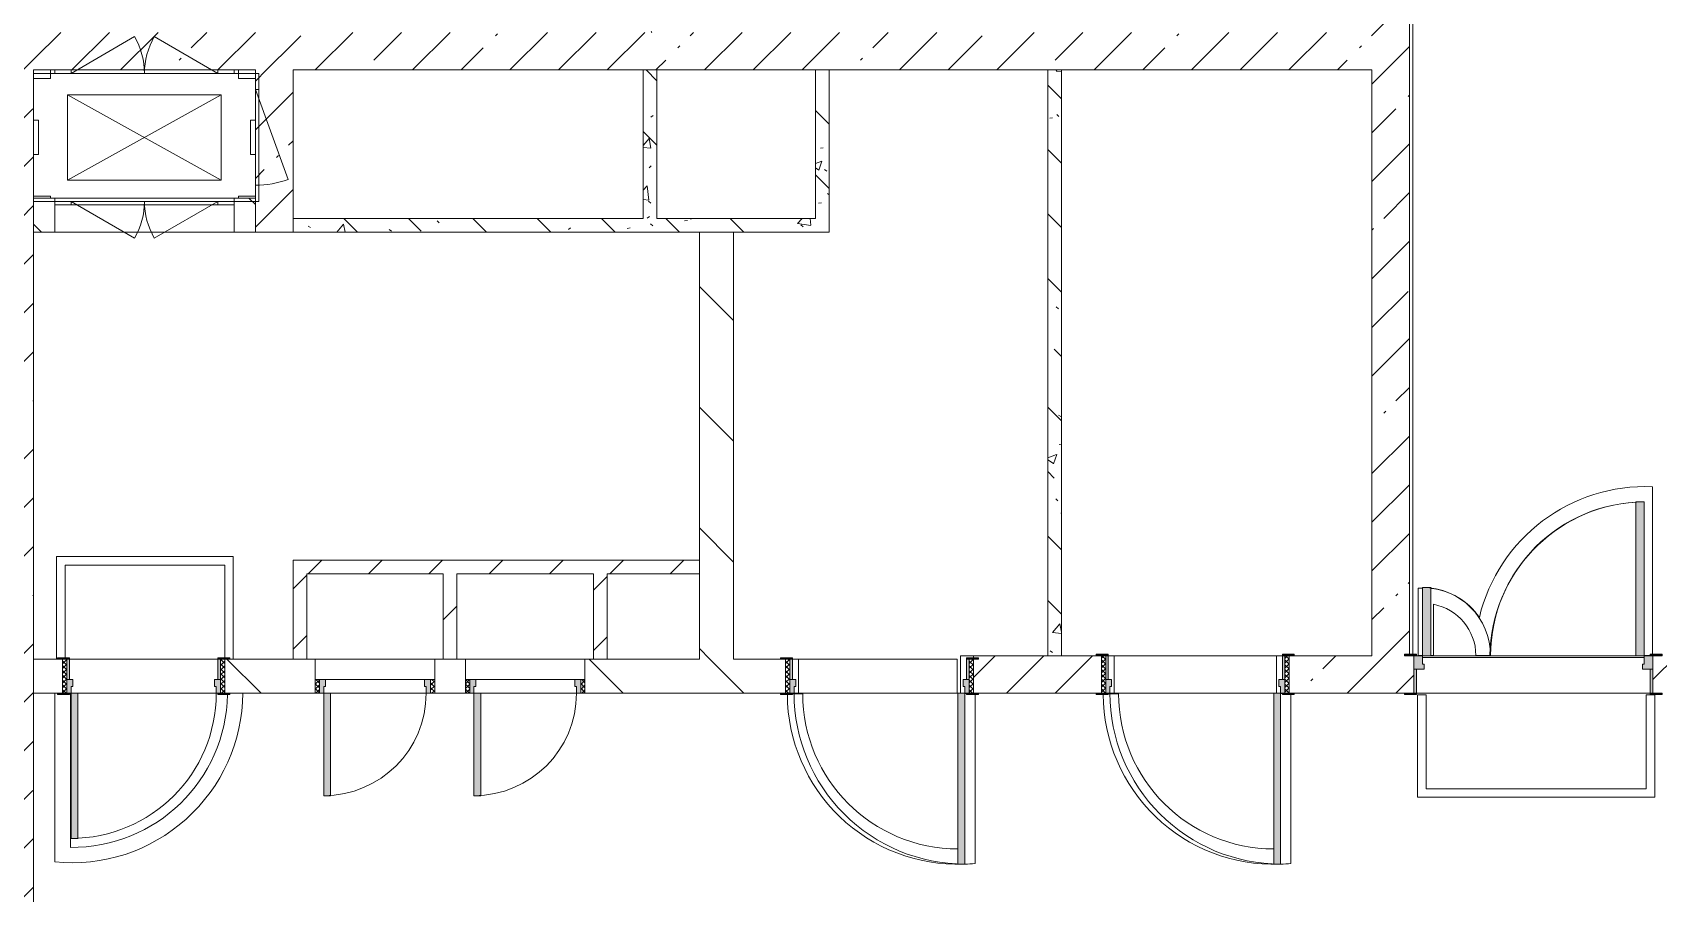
# Model space of a CAD drawing. Header units: millimetres. Extents: x -3245 to 186632, y -8553 to 29000.
# Drawn here: x 144587 to 154110, y 12227 to 17269 of the extents above; entities that cross this region are included whole.
import ezdxf

# ---------------------------------------------------------------- set-up
doc = ezdxf.new("R2010")
doc.units = ezdxf.units.MM
for name, color, linetype, lineweight, true_color in [('A-DOOR-2', 7, 'Continuous', 5, 0xaaaaaa), ('A-DOOR-3', 7, 'Continuous', 5, 0xe2e2e2), ('A-DOOR-FRAM-2', 7, 'Continuous', 5, 0xe2e2e2), ('A-DOOR-FRAM-3', 7, 'Continuous', 5, 0xaaaaaa), ('A-FLOR-2', 7, 'Continuous', 5, 0xaaaaaa), ('I-WALL-31', 7, 'Continuous', 5, 0x787878)]:
    doc.layers.add(name, color=color, linetype=linetype, lineweight=lineweight, true_color=true_color)
for name, color, linetype, lineweight in [('A-GENM', 7, 'Continuous', 5), ('A-WALL', 7, 'Continuous', 9), ('I-WALL-29', 7, 'Continuous', 5), ('M-EQPM', 7, 'Continuous', 5)]:
    doc.layers.add(name, color=color, linetype=linetype, lineweight=lineweight)
pattern_1 = [(45, (59622.45, 0), (-285.1231, 285.1231), []), (45, (59907.57, 0), (-285.1231, 285.1231), [504.031, -100.806, 16.764, -84.042])]
pattern_2 = [(135, (59622.45, 0), (-353.5534, -353.5534), [])]
pattern_3 = [(135, (59622.45, 0), (-377.1708, -377.1708), [533.4, -88.9, 17.78, -88.9]), (135, (59622.45, 376.94), (-377.1708, -377.1708), []), (50, (59622.45, 0), (637.6445, -55.7866), [66.675, -733.425]), (355, (59622.45, 0), (-123.3494, 668.699), [53.34, -586.74]), (100.451, (59675.6, -4.65), (514.299, 612.908), [56.665, -623.315]), (46.184, (59622.45, 177.8), (948.7764, -147.15), [100.012, -1100.137]), (96.636, (59701.5, 165.5), (830.909, 865.997), [84.998, -934.973]), (351.184, (59622.45, 177.8), (830.918, 865.988), [80.01, -880.11]), (21, (59711.35, 133.35), (530.6506, -357.9283), [66.675, -733.425]), (326, (59711.35, 133.35), (216.308, 644.6585), [53.34, -586.74]), (71.451, (59755.6, 103.5), (746.9596, 286.7243), [56.665, -623.315]), (37.5, (59622.45, 0), (10.81053, 295.9426), [16.764, -562.864, 16.764, -578.866, -588.962]), (37.5, (59622.45, 0), (10.81053, 295.9426), [-1175.258, 16.764, -572.198]), (7.5, (59622.45, 0), (233.8692, 350.6318), [16.764, -322.834, 16.764, -549.529, -224.472]), (7.5, (59622.45, 0), (233.8692, 350.6318), [-905.891, 16.764, -207.708]), (327.5, (59424.2, 0), (474.5678, -20.0513), [16.764, -205.486, 16.764, -676.656, -920.115]), (327.5, (59424.2, 0), (474.5678, -20.0513), [-915.67, 16.764, -903.351]), (317.5, (59335.3, 0), (518.4522, 88.9934), [16.764, -272.161, 16.764, -443.738, -653.415]), (317.5, (59335.3, 0), (518.4522, 88.9934), [-749.427, 16.764, -636.651])]
pattern_4 = [(45, (59622.45, 0), (-176.7767, 176.7767), [])]

# ---------------------------------------------------------------- blocks, each defined once
blk = doc.blocks.new('110_Дверь_СКБ_1Ст_Внутренняя1 - Д-8 950x2100h_охрана-V118-2_4_1_птичка')
at = {"layer": 'A-DOOR-2'}
h = blk.add_hatch(dxfattribs=at)
h.set_pattern_fill('FP_136', color=256, style=0, pattern_type=2)
h.set_pattern_definition([(135, (1826.41, 164.685), (-14.14214, -14.14214), []), (225, (1826.41, 164.685), (14.14214, -14.14214), [])])
h.paths.add_polyline_path([(487.5, 100), (462.5, 100), (462.5, -100), (487.5, -100), (487.5, -34.8)])
at = {"layer": 'A-DOOR-3'}
h = blk.add_hatch(color=256, dxfattribs=at)
h.paths.add_polyline_path([(-437.5, 100), (-437.5, 20), (-402.5, 20), (-402.5, 60), (-412.5, 60), (-416.2, 100)])
h.paths.add_polyline_path([(437.5, 100), (437.5, 60), (427.5, 60), (427.5, 20), (462.5, 20), (462.5, 100)])
at = {"layer": 'A-DOOR-FRAM-2'}
for points in [[(397.5, 950), (397.5, 100), (437.5, 100), (437.5, 950)], [(-492.5, 108), (-492.5, 100), (-422.5, 100), (-422.5, 108)], [(511.4, 108), (447.5, 108), (447.5, 100), (517.5, 100), (517.5, 108)], [(-422.5, 20), (-437.5, 20), (-437.5, -100), (-422.5, -100), (-422.5, -34.8)], [(462.5, 20), (447.5, 20), (447.5, -100), (462.5, -100), (462.5, -34.8)], [(-492.5, -100), (-492.5, -108), (-422.5, -108), (-422.5, -100)], [(447.5, -100), (447.5, -108), (517.5, -108), (517.5, -100)]]:
    blk.add_hatch(color=256, dxfattribs=at).paths.add_polyline_path(points)
at = {"layer": 'A-DOOR-FRAM-3'}
h = blk.add_hatch(dxfattribs=at)
h.set_pattern_fill('FP_137', color=256, style=0, pattern_type=2)
h.set_pattern_definition([(45, (-296.384, 164.685), (-14.1421, 14.1421), []), (135, (-296.384, 164.685), (-14.1421, -14.1421), [])])
h.paths.add_polyline_path([(-437.5, 100), (-462.5, 100), (-462.5, -100), (-437.5, -100), (-437.5, -34.8)])
at = {"layer": 'A-DOOR-2'}
for p, q in [((437.5, 950), (397.5, 950)), ((397.5, 950), (397.5, 100)), ((437.5, 100), (437.5, 950)), ((397.5, 100), (437.5, 100))]:
    blk.add_line(p, q, dxfattribs=at)
blk.add_arc((437.5, 100), 850, 90, 180, dxfattribs=at)
at = {"layer": 'A-DOOR-FRAM-3'}
for p, q in [((-422.5, 108), (-492.5, 108)), ((-492.5, 108), (-492.5, 100)), ((-492.5, 100), (-422.5, 100)), ((-437.5, 100), (-462.5, 100)), ((-462.5, 100), (-462.5, -100)), ((-412.5, 100), (-437.5, 100)), ((-437.5, 100), (-437.5, 20)), ((-437.5, -100), (-437.5, 100)), ((-422.5, 100), (-437.5, 100)), ((-437.5, 100), (-437.5, 99)), ((-437.5, 99), (-422.5, 99)), ((-422.5, 100), (-422.5, 108)), ((-422.5, 99), (-422.5, 100)), ((-412.5, 60), (-412.5, 100)), ((437.5, 100), (437.5, 60)), ((462.5, 100), (437.5, 100)), ((517.5, 108), (447.5, 108)), ((447.5, 108), (447.5, 100)), ((462.5, 100), (447.5, 100)), ((447.5, 100), (447.5, 99)), ((447.5, 100), (517.5, 100)), ((447.5, 99), (462.5, 99)), ((462.5, 20), (462.5, 100)), ((487.5, 100), (462.5, 100)), ((462.5, 100), (462.5, -100)), ((462.5, 99), (462.5, 100)), ((487.5, -100), (487.5, 100)), ((517.5, 100), (517.5, 108)), ((-437.5, 20), (-402.5, 20)), ((-422.5, 20), (-437.5, 20)), ((-437.5, 20), (-437.5, -100)), ((-422.5, -100), (-422.5, 20)), ((-402.5, 60), (-412.5, 60)), ((-402.5, 20), (-402.5, 60)), ((437.5, 60), (427.5, 60)), ((427.5, 60), (427.5, 20)), ((427.5, 20), (462.5, 20)), ((462.5, 20), (447.5, 20)), ((447.5, 20), (447.5, -100)), ((462.5, -100), (462.5, 20)), ((-422.5, -100), (-492.5, -100)), ((-492.5, -100), (-492.5, -108)), ((-492.5, -108), (-422.5, -108)), ((-462.5, -100), (-437.5, -100)), ((-437.5, -100), (-422.5, -100)), ((-422.5, -108), (-422.5, -100)), ((447.5, -100), (462.5, -100)), ((517.5, -100), (447.5, -100)), ((447.5, -100), (447.5, -108)), ((447.5, -108), (517.5, -108)), ((462.5, -100), (487.5, -100)), ((517.5, -108), (517.5, -100))]:
    blk.add_line(p, q, dxfattribs=at)
blk = doc.blocks.new('DOR_Проход в стене_Прямоугольный - 1050x1150 EI30-23344994-2_4_1_птичка')
at = {"layer": 'A-DOOR-2'}
for p, q in [((525, 100), (-525, 100)), ((525, -100), (-525, -100))]:
    blk.add_line(p, q, dxfattribs=at)
blk = doc.blocks.new('110_Дверь_СКБ_2Ст - Д-1_л_Лестничная клетка EIS60 2-32142534-2_4_1_птичка')
at = {"layer": 'A-DOOR-3'}
for points in [[(662.5, 110), (662.5, 1010), (612.5, 1010), (612.5, 110)], [(-587.5, 510), (-637.5, 510), (-637.5, 110), (-587.5, 110), (-587.5, 433.2)], [(712.5, 30), (697.5, 30), (697.5, -110), (712.5, -110), (712.5, -30.6)]]:
    blk.add_hatch(color=256, dxfattribs=at).paths.add_polyline_path(points)
h = blk.add_hatch(color=256, dxfattribs=at)
h.paths.add_polyline_path([(712.5, 110), (662.5, 110), (662.5, 60), (652.5, 60), (652.5, 30), (712.5, 30)])
h.paths.add_polyline_path([(-627.5, 30), (-627.5, 60), (-637.5, 60), (-637.5, 110), (-687.5, 110), (-687.5, 30)])
at = {"layer": 'A-DOOR-FRAM-2'}
for points in [[(-672.5, 110), (-672.5, 118), (-742.5, 118), (-742.5, 110)], [(767.5, 110), (767.5, 118), (697.5, 118), (697.5, 110)], [(-672.5, 30), (-687.5, 30), (-687.5, -110), (-672.5, -110), (-672.5, -30.6)], [(-672.5, -110), (-742.5, -110), (-742.5, -118), (-672.5, -118)], [(767.5, -118), (767.5, -110), (697.5, -110), (697.5, -118)]]:
    blk.add_hatch(color=256, dxfattribs=at).paths.add_polyline_path(points)
at = {"layer": 'A-DOOR-2'}
for p, q in [((662.5, 1010), (612.5, 1010)), ((612.5, 1010), (612.5, 110)), ((662.5, 110), (662.5, 1010)), ((-637.5, 510), (-637.5, 110)), ((-587.5, 510), (-637.5, 510)), ((-587.5, 110), (-587.5, 510)), ((-637.5, 110), (-587.5, 110)), ((612.5, 110), (662.5, 110))]:
    blk.add_line(p, q, dxfattribs=at)
for centre, radius, start, end in [((662.5, 110), 900, 90, 180), ((-637.5, 110), 400, 360, 90)]:
    blk.add_arc(centre, radius, start, end, dxfattribs=at)
at = {"layer": 'A-DOOR-FRAM-3'}
for p, q in [((-672.5, 118), (-742.5, 118)), ((-742.5, 118), (-742.5, 110)), ((-742.5, 110), (-672.5, 110)), ((-637.5, 110), (-687.5, 110)), ((-687.5, 110), (-687.5, 30)), ((-672.5, 110), (-672.5, 118)), ((-637.5, 60), (-637.5, 110)), ((662.5, 110), (662.5, 60)), ((712.5, 110), (662.5, 110)), ((767.5, 118), (697.5, 118)), ((697.5, 118), (697.5, 110)), ((697.5, 110), (767.5, 110)), ((712.5, 30), (712.5, 110)), ((767.5, 110), (767.5, 118)), ((-687.5, 30), (-627.5, 30)), ((-672.5, 30), (-687.5, 30)), ((-687.5, 30), (-687.5, -110)), ((-672.5, -110), (-672.5, 30)), ((-627.5, 60), (-637.5, 60)), ((-627.5, 30), (-627.5, 60)), ((662.5, 60), (652.5, 60)), ((652.5, 60), (652.5, 30)), ((652.5, 30), (712.5, 30)), ((712.5, 30), (697.5, 30)), ((697.5, 30), (697.5, -110)), ((712.5, -110), (712.5, 30)), ((-672.5, -110), (-742.5, -110)), ((-742.5, -110), (-742.5, -118)), ((-742.5, -118), (-672.5, -118)), ((-687.5, -110), (-672.5, -110)), ((-672.5, -118), (-672.5, -110)), ((697.5, -110), (712.5, -110)), ((767.5, -110), (697.5, -110)), ((697.5, -110), (697.5, -118)), ((697.5, -118), (767.5, -118)), ((767.5, -118), (767.5, -110))]:
    blk.add_line(p, q, dxfattribs=at)
blk = doc.blocks.new('110_Дверь_СКБ_1Ст_Внутренняя1 - Д-3 _п_ 1100x2100h_много всего-32102842-2_4_1_птичка')
at = {"layer": 'A-DOOR-2'}
h = blk.add_hatch(dxfattribs=at)
h.set_pattern_fill('FP_48', color=256, style=0, pattern_type=2)
h.set_pattern_definition([(135, (1751.41, 174.685), (-14.14214, -14.14214), []), (225, (1751.41, 174.685), (14.14214, -14.14214), [])])
h.paths.add_polyline_path([(562.5, 110), (537.5, 110), (537.5, -110), (562.5, -110), (562.5, -24.8)])
at = {"layer": 'A-DOOR-3'}
h = blk.add_hatch(color=256, dxfattribs=at)
h.paths.add_polyline_path([(512.5, 110), (512.5, 70), (502.5, 70), (502.5, 30), (537.5, 30), (537.5, 110)])
h.paths.add_polyline_path([(-487.5, 110), (-512.5, 110), (-512.5, 30), (-477.5, 30), (-477.5, 70), (-487.5, 70)])
at = {"layer": 'A-DOOR-FRAM-2'}
for points in [[(-487.5, 1110), (-487.5, 110), (-447.5, 110), (-447.5, 1110)], [(-567.5, 118), (-567.5, 110), (-497.5, 110), (-497.5, 118)], [(592.5, 118), (522.5, 118), (522.5, 110), (592.5, 110)], [(-497.5, 30), (-512.5, 30), (-512.5, -110), (-497.5, -110), (-497.5, -24.8)], [(537.5, 30), (522.5, 30), (522.5, -110), (537.5, -110), (537.5, -24.8)], [(-567.5, -110), (-567.5, -118), (-497.5, -118), (-497.5, -110)], [(592.5, -110), (522.5, -110), (522.5, -118), (592.5, -118)]]:
    blk.add_hatch(color=256, dxfattribs=at).paths.add_polyline_path(points)
at = {"layer": 'A-DOOR-FRAM-3'}
h = blk.add_hatch(dxfattribs=at)
h.set_pattern_fill('FP_49', color=256, style=0, pattern_type=2)
h.set_pattern_definition([(45, (-371.384, 174.685), (-14.1421, 14.1421), []), (135, (-371.384, 174.685), (-14.1421, -14.1421), [])])
h.paths.add_polyline_path([(-512.5, 110), (-537.5, 110), (-537.5, -110), (-512.5, -110), (-512.5, -24.8)])
at = {"layer": 'A-DOOR-2'}
for p, q in [((-487.5, 1110), (-487.5, 110)), ((-447.5, 1110), (-487.5, 1110)), ((-447.5, 110), (-447.5, 1110)), ((-487.5, 110), (-447.5, 110))]:
    blk.add_line(p, q, dxfattribs=at)
blk.add_arc((-487.5, 110), 1000, 360, 90, dxfattribs=at)
at = {"layer": 'A-DOOR-FRAM-3'}
for p, q in [((-497.5, 118), (-567.5, 118)), ((-567.5, 118), (-567.5, 110)), ((-567.5, 110), (-497.5, 110)), ((-512.5, 110), (-537.5, 110)), ((-537.5, 110), (-537.5, -110)), ((-487.5, 110), (-512.5, 110)), ((-512.5, 110), (-512.5, 30)), ((-512.5, -110), (-512.5, 110)), ((-497.5, 110), (-512.5, 110)), ((-512.5, 110), (-512.5, 109)), ((-512.5, 109), (-497.5, 109)), ((-497.5, 110), (-497.5, 118)), ((-497.5, 109), (-497.5, 110)), ((-487.5, 70), (-487.5, 110)), ((512.5, 110), (512.5, 70)), ((537.5, 110), (512.5, 110)), ((592.5, 118), (522.5, 118)), ((522.5, 118), (522.5, 110)), ((537.5, 110), (522.5, 110)), ((522.5, 110), (522.5, 109)), ((522.5, 110), (592.5, 110)), ((522.5, 109), (537.5, 109)), ((537.5, 30), (537.5, 110)), ((562.5, 110), (537.5, 110)), ((537.5, 110), (537.5, -110)), ((537.5, 109), (537.5, 110)), ((562.5, -110), (562.5, 110)), ((592.5, 110), (592.5, 118)), ((-512.5, 30), (-477.5, 30)), ((-497.5, 30), (-512.5, 30)), ((-512.5, 30), (-512.5, -110)), ((-497.5, -110), (-497.5, 30)), ((-477.5, 70), (-487.5, 70)), ((-477.5, 30), (-477.5, 70)), ((512.5, 70), (502.5, 70)), ((502.5, 70), (502.5, 30)), ((502.5, 30), (537.5, 30)), ((537.5, 30), (522.5, 30)), ((522.5, 30), (522.5, -110)), ((537.5, -110), (537.5, 30)), ((-497.5, -110), (-567.5, -110)), ((-567.5, -110), (-567.5, -118)), ((-567.5, -118), (-497.5, -118)), ((-537.5, -110), (-512.5, -110)), ((-512.5, -110), (-497.5, -110)), ((-497.5, -118), (-497.5, -110)), ((522.5, -110), (537.5, -110)), ((592.5, -110), (522.5, -110)), ((522.5, -110), (522.5, -118)), ((522.5, -118), (592.5, -118)), ((537.5, -110), (562.5, -110)), ((592.5, -118), (592.5, -110))]:
    blk.add_line(p, q, dxfattribs=at)
blk = doc.blocks.new('110_Дверь_СКБ_1Ст_Внутренняя1 - Д-3 _п_ 1100x2100h_много всего-32102838-2_4_1_птичка')
at = {"layer": 'A-DOOR-2'}
h = blk.add_hatch(dxfattribs=at)
h.set_pattern_fill('FP_15', color=256, style=0, pattern_type=2)
h.set_pattern_definition([(135, (1751.41, 164.685), (-14.14214, -14.14214), []), (225, (1751.41, 164.685), (14.14214, -14.14214), [])])
h.paths.add_polyline_path([(562.5, 100), (537.5, 100), (537.5, -100), (562.5, -100), (562.5, -34.8)])
at = {"layer": 'A-DOOR-3'}
h = blk.add_hatch(color=256, dxfattribs=at)
h.paths.add_polyline_path([(512.5, 100), (512.5, 60), (502.5, 60), (502.5, 20), (537.5, 20), (537.5, 100)])
h.paths.add_polyline_path([(-487.5, 100), (-512.5, 100), (-512.5, 20), (-477.5, 20), (-477.5, 60), (-487.5, 60)])
at = {"layer": 'A-DOOR-FRAM-2'}
for points in [[(-487.5, 1100), (-487.5, 100), (-447.5, 100), (-447.5, 1100)], [(-567.5, 108), (-567.5, 100), (-497.5, 100), (-497.5, 108)], [(592.5, 108), (522.5, 108), (522.5, 100), (592.5, 100)], [(-497.5, 20), (-512.5, 20), (-512.5, -100), (-497.5, -100), (-497.5, -34.8)], [(537.5, 20), (522.5, 20), (522.5, -100), (537.5, -100), (537.5, -34.8)], [(-567.5, -100), (-567.5, -108), (-497.5, -108), (-497.5, -100)], [(592.5, -100), (522.5, -100), (522.5, -108), (592.5, -108)]]:
    blk.add_hatch(color=256, dxfattribs=at).paths.add_polyline_path(points)
at = {"layer": 'A-DOOR-FRAM-3'}
h = blk.add_hatch(dxfattribs=at)
h.set_pattern_fill('FP_16', color=256, style=0, pattern_type=2)
h.set_pattern_definition([(45, (-371.384, 164.685), (-14.1421, 14.1421), []), (135, (-371.384, 164.685), (-14.1421, -14.1421), [])])
h.paths.add_polyline_path([(-512.5, 100), (-537.5, 100), (-537.5, -100), (-512.5, -100), (-512.5, -34.8)])
at = {"layer": 'A-DOOR-2'}
for p, q in [((-487.5, 1100), (-487.5, 100)), ((-447.5, 1100), (-487.5, 1100)), ((-447.5, 100), (-447.5, 1100)), ((-487.5, 100), (-447.5, 100))]:
    blk.add_line(p, q, dxfattribs=at)
blk.add_arc((-487.5, 100), 1000, 360, 90, dxfattribs=at)
at = {"layer": 'A-DOOR-FRAM-3'}
for p, q in [((-497.5, 108), (-567.5, 108)), ((-567.5, 108), (-567.5, 100)), ((-567.5, 100), (-497.5, 100)), ((-512.5, 100), (-537.5, 100)), ((-537.5, 100), (-537.5, -100)), ((-487.5, 100), (-512.5, 100)), ((-512.5, 100), (-512.5, 20)), ((-512.5, -100), (-512.5, 100)), ((-497.5, 100), (-512.5, 100)), ((-512.5, 100), (-512.5, 99)), ((-512.5, 99), (-497.5, 99)), ((-497.5, 100), (-497.5, 108)), ((-497.5, 99), (-497.5, 100)), ((-487.5, 60), (-487.5, 100)), ((512.5, 100), (512.5, 60)), ((537.5, 100), (512.5, 100)), ((592.5, 108), (522.5, 108)), ((522.5, 108), (522.5, 100)), ((537.5, 100), (522.5, 100)), ((522.5, 100), (522.5, 99)), ((522.5, 100), (592.5, 100)), ((522.5, 99), (537.5, 99)), ((537.5, 20), (537.5, 100)), ((562.5, 100), (537.5, 100)), ((537.5, 100), (537.5, -100)), ((537.5, 99), (537.5, 100)), ((562.5, -100), (562.5, 100)), ((592.5, 100), (592.5, 108)), ((-512.5, 20), (-477.5, 20)), ((-497.5, 20), (-512.5, 20)), ((-512.5, 20), (-512.5, -100)), ((-497.5, -100), (-497.5, 20)), ((-477.5, 60), (-487.5, 60)), ((-477.5, 20), (-477.5, 60)), ((512.5, 60), (502.5, 60)), ((502.5, 60), (502.5, 20)), ((502.5, 20), (537.5, 20)), ((537.5, 20), (522.5, 20)), ((522.5, 20), (522.5, -100)), ((537.5, -100), (537.5, 20)), ((-497.5, -100), (-567.5, -100)), ((-567.5, -100), (-567.5, -108)), ((-567.5, -108), (-497.5, -108)), ((-537.5, -100), (-512.5, -100)), ((-512.5, -100), (-497.5, -100)), ((-497.5, -108), (-497.5, -100)), ((522.5, -100), (537.5, -100)), ((592.5, -100), (522.5, -100)), ((522.5, -100), (522.5, -108)), ((522.5, -108), (592.5, -108)), ((537.5, -100), (562.5, -100)), ((592.5, -108), (592.5, -100))]:
    blk.add_line(p, q, dxfattribs=at)
blk = doc.blocks.new('160_Подъемник - 160_Подъемник-23521422-2_4_1_птичка')
at = {"layer": 'A-GENM'}
for p, q in [((220, 0), (592.4, 215)), ((220, 0), (592.4, 215)), ((1080, 0), (707.6, 215)), ((1080, 0), (707.6, 215)), ((-20, -95), (-20, 0)), ((-20, 0), (0, 0)), ((0, 0), (0, -95)), ((220, 20), (125, 20)), ((125, 20), (125, 0)), ((220, 20), (125, 20)), ((125, 20), (125, 0)), ((220, 0), (220, 20)), ((1080, 20), (220, 20)), ((220, 20), (1080, 20)), ((220, 0), (220, 20)), ((1080, 20), (220, 20)), ((220, 20), (1080, 20)), ((1080, 0), (1080, 20)), ((1080, 20), (1175, 20)), ((1080, 0), (1080, 20)), ((1080, 20), (1175, 20)), ((1175, 20), (1175, 0)), ((1175, 20), (1175, 0)), ((0, -95), (-20, -95)), ((-20, -95), (-20, -655)), ((-20, -655), (-20, -95)), ((125, 0), (220, 0)), ((125, 0), (220, 0)), ((1175, 0), (1080, 0)), ((1175, 0), (1080, 0)), ((0, -655), (-191.5, -128.8)), ((0, -655), (-20, -655)), ((-20, -655), (-20, -750)), ((0, -750), (0, -655)), ((-20, -750), (0, -750)), ((125, -770), (125, -750)), ((125, -750), (220, -750)), ((125, -770), (125, -750)), ((125, -750), (220, -750)), ((220, -750), (220, -770)), ((220, -750), (592.4, -965)), ((220, -750), (220, -770)), ((220, -750), (592.4, -965)), ((1080, -750), (707.6, -965)), ((1080, -750), (707.6, -965)), ((1080, -750), (1080, -770)), ((1175, -750), (1080, -750)), ((1080, -750), (1080, -770)), ((1175, -750), (1080, -750)), ((1175, -770), (1175, -750)), ((1175, -770), (1175, -750)), ((220, -770), (125, -770)), ((220, -770), (125, -770)), ((1080, -770), (220, -770)), ((220, -770), (1080, -770)), ((220, -770), (792, -770)), ((1080, -770), (508, -770)), ((1080, -770), (1175, -770)), ((1080, -770), (1175, -770))]:
    blk.add_line(p, q, dxfattribs=at)
for centre, radius, start, end in [((220, 0), 430, 0, 30), ((220, 0), 430, 0, 30), ((1080, 0), 430, 150, 180), ((1080, 0), 430, 150, 180), ((0, -655), 560, 90, 110), ((220, -750), 430, 330, 0), ((220, -750), 430, 330, 0), ((1080, -750), 430, 180, 210), ((1080, -750), 430, 180, 210)]:
    blk.add_arc(centre, radius, start, end, dxfattribs=at)
at = {"layer": 'M-EQPM'}
for p, q in [((1300, 0), (0, 0)), ((0, 0), (0, -750)), ((1300, -750), (1300, 0)), ((1100, -625), (200, -125)), ((200, -625), (1100, -125)), ((1100, -125), (200, -125)), ((200, -125), (200, -625)), ((1100, -625), (1100, -125)), ((200, -625), (1100, -625)), ((0, -750), (1300, -750))]:
    blk.add_line(p, q, dxfattribs=at)
blk = doc.blocks.new('Закладная деталь приямка - 200_100-20924312-2_4_1_птичка')
at = {"layer": 'M-EQPM'}
for p, q in [((85000, 16755), (84970, 16755)), ((85000, 16755), (84970, 16755)), ((85000, 16555), (85000, 16755)), ((85000, 16755), (85000, 16555)), ((84970, 16555), (85000, 16555)), ((85000, 16555), (84970, 16555))]:
    blk.add_line(p, q, dxfattribs=at)
blk = doc.blocks.new('Закладная деталь приямка - 200_100-V178-2_4_1_птичка')
at = {"layer": 'M-EQPM'}
for p, q in [((86240, 16755), (86240, 16555)), ((86240, 16555), (86240, 16755)), ((86270, 16755), (86240, 16755)), ((86240, 16755), (86270, 16755)), ((86240, 16555), (86270, 16555)), ((86240, 16555), (86270, 16555))]:
    blk.add_line(p, q, dxfattribs=at)
blk = doc.blocks.new('Закладная деталь приямка - 150_100-20924311-2_4_1_птичка')
at = {"layer": 'M-EQPM'}
for p, q in [((85070, 17050), (85070, 17000)), ((85070, 17050), (85070, 17000)), ((84970, 17000), (85070, 17000)), ((85070, 17000), (84970, 17000))]:
    blk.add_line(p, q, dxfattribs=at)
blk = doc.blocks.new('Закладная деталь приямка - 150_100-V179-2_4_1_птичка')
at = {"layer": 'M-EQPM'}
for p, q in [((86170, 17000), (86170, 17050)), ((86170, 17000), (86170, 17050)), ((86270, 17000), (86170, 17000)), ((86170, 17000), (86270, 17000))]:
    blk.add_line(p, q, dxfattribs=at)
blk = doc.blocks.new('Закладная деталь приямка - 150_100-V180-2_4_1_птичка')
at = {"layer": 'M-EQPM'}
for p, q in [((86270, 16310), (86170, 16310)), ((86170, 16310), (86270, 16310)), ((86170, 16310), (86170, 16300)), ((86170, 16310), (86170, 16300))]:
    blk.add_line(p, q, dxfattribs=at)
blk = doc.blocks.new('Закладная деталь приямка - 150_100-V181-2_4_1_птичка')
at = {"layer": 'M-EQPM'}
for p, q in [((85070, 16310), (84970, 16310)), ((84970, 16310), (85070, 16310)), ((85070, 16300), (85070, 16310)), ((85070, 16310), (85070, 16300))]:
    blk.add_line(p, q, dxfattribs=at)
blk = doc.blocks.new('110_Дверь_СКБ_1Ст - д-18 700x2100h_Технический шкаф ЭОМ и СС-V192-2_4_1_птичка')
at = {"layer": 'A-DOOR-2'}
h = blk.add_hatch(dxfattribs=at)
h.set_pattern_fill('FP_188', color=256, style=0, pattern_type=2)
h.set_pattern_definition([(135, (1951.41, 164.685), (-14.14214, -14.14214), []), (225, (1951.41, 164.685), (14.14214, -14.14214), [])])
h.paths.add_polyline_path([(362.5, 100), (337.5, 100), (337.5, 20), (362.5, 20)])
at = {"layer": 'A-DOOR-3'}
h = blk.add_hatch(color=256, dxfattribs=at)
h.paths.add_polyline_path([(312.5, 100), (312.5, 60), (302.5, 60), (302.5, 20), (337.5, 20), (337.5, 100)])
h.paths.add_polyline_path([(-287.5, 100), (-312.5, 100), (-312.5, 20), (-277.5, 20), (-277.5, 60), (-287.5, 60)])
at = {"layer": 'A-DOOR-FRAM-2'}
blk.add_hatch(color=256, dxfattribs=at).paths.add_polyline_path([(272.5, 700), (272.5, 100), (312.5, 100), (312.5, 700)])
at = {"layer": 'A-DOOR-FRAM-3'}
h = blk.add_hatch(dxfattribs=at)
h.set_pattern_fill('FP_189', color=256, style=0, pattern_type=2)
h.set_pattern_definition([(45, (-171.384, 164.685), (-14.1421, 14.1421), []), (135, (-171.384, 164.685), (-14.1421, -14.1421), [])])
h.paths.add_polyline_path([(-318, 100), (-337.5, 100), (-337.5, 20), (-312.5, 20), (-312.5, 100)])
at = {"layer": 'A-DOOR-2'}
for p, q in [((312.5, 700), (272.5, 700)), ((272.5, 700), (272.5, 100)), ((312.5, 100), (312.5, 700)), ((272.5, 100), (312.5, 100))]:
    blk.add_line(p, q, dxfattribs=at)
blk.add_arc((312.5, 100), 600, 90, 180, dxfattribs=at)
at = {"layer": 'A-DOOR-FRAM-3'}
for p, q in [((-312.5, 100), (-337.5, 100)), ((-337.5, 100), (-337.5, 20)), ((-287.5, 100), (-312.5, 100)), ((-312.5, 100), (-312.5, 20)), ((-312.5, 20), (-312.5, 100)), ((-287.5, 60), (-287.5, 100)), ((-287.5, 100), (272.5, 100)), ((312.5, 100), (312.5, 60)), ((337.5, 100), (312.5, 100)), ((337.5, 20), (337.5, 100)), ((362.5, 100), (337.5, 100)), ((337.5, 100), (337.5, 20)), ((362.5, 20), (362.5, 100)), ((-337.5, 20), (-312.5, 20)), ((-312.5, 20), (-277.5, 20)), ((-277.5, 60), (-287.5, 60)), ((-277.5, 20), (-277.5, 60)), ((302.5, 20), (-277.5, 20)), ((312.5, 60), (302.5, 60)), ((302.5, 60), (302.5, 20)), ((302.5, 20), (337.5, 20)), ((337.5, 20), (362.5, 20))]:
    blk.add_line(p, q, dxfattribs=at)

msp = doc.modelspace()

# ---------------------------------------------------------------- hatches: boundary and pattern name
at = {"layer": 'I-WALL-29'}
h = msp.add_hatch(dxfattribs=at)
h.set_pattern_fill('FP_131', color=256, style=0, pattern_type=2)
h.set_pattern_definition(pattern_1)
h.paths.add_polyline_path([(152622.4, 13400), (152652.4, 13400), (152652.4, 13620), (152622.4, 13620), (152622.5, 13628), (152652.4, 13628), (152652.4, 21550), (152432.4, 21550), (152432.4, 13400)])
h = msp.add_hatch(dxfattribs=at)
h.set_pattern_fill('FP_131', color=256, style=0, pattern_type=2)
h.set_pattern_definition(pattern_1)
h.paths.add_polyline_path([(144372.4, 16300), (144592.4, 16300), (144592.4, 17270), (144372.4, 17270), (144372.4, 17005.5)])
h = msp.add_hatch(dxfattribs=at)
h.set_pattern_fill('FP_131', color=256, style=0, pattern_type=2)
h.set_pattern_definition(pattern_1)
h.paths.add_polyline_path([(145892.4, 17050), (146112.4, 17050), (146112.4, 17270), (144592.4, 17270), (144592.4, 17050), (145666.1, 17050)])
h = msp.add_hatch(dxfattribs=at)
h.set_pattern_fill('FP_131', color=256, style=0, pattern_type=2)
h.set_pattern_definition(pattern_1)
h.paths.add_polyline_path([(152432.4, 17050), (152432.4, 17270), (146112.4, 17270), (146112.4, 17050), (151231.2, 17050)])
h = msp.add_hatch(dxfattribs=at)
h.set_pattern_fill('FP_131', color=256, style=0, pattern_type=2)
h.set_pattern_definition(pattern_1)
h.paths.add_polyline_path([(146112.4, 16100), (146112.4, 17050), (145892.4, 17050), (145892.4, 16100)])
h = msp.add_hatch(dxfattribs=at)
h.set_pattern_fill('FP_131', color=256, style=0, pattern_type=2)
h.set_pattern_definition(pattern_1)
h.paths.add_polyline_path([(144592.4, 10400), (144592.4, 16300), (144372.4, 16300), (144372.4, 10400)])
h = msp.add_hatch(dxfattribs=at)
h.set_pattern_fill('FP_134', color=256, style=0, pattern_type=2)
h.set_pattern_definition(pattern_2)
h.paths.add_polyline_path([(144592.4, 16100), (144717.4, 16100), (144717.4, 16300), (144592.4, 16300)])
h.paths.add_polyline_path([(145892.4, 16100), (145892.4, 16300), (145767.4, 16300), (145767.4, 16100)])
h = msp.add_hatch(dxfattribs=at)
h.set_pattern_fill('FP_134', color=256, style=0, pattern_type=2)
h.set_pattern_definition(pattern_2)
h.paths.add_polyline_path([(148692.4, 13600), (148692.4, 16100), (148492.4, 16100), (148492.4, 13600)])
h = msp.add_hatch(dxfattribs=at)
h.set_pattern_fill('FP_135', color=256, style=0, pattern_type=2)
h.set_pattern_definition(pattern_4)
h.paths.add_polyline_path([(146192.4, 13600), (146192.4, 14180), (146112.4, 14180), (146112.4, 13600)])
h = msp.add_hatch(dxfattribs=at)
h.set_pattern_fill('FP_135', color=256, style=0, pattern_type=2)
h.set_pattern_definition(pattern_4)
h.paths.add_polyline_path([(147521.2, 14100), (148492.4, 14100), (148492.4, 14180), (146192.4, 14180), (146192.4, 14100), (147072.4, 14100)])
h = msp.add_hatch(dxfattribs=at)
h.set_pattern_fill('FP_135', color=256, style=0, pattern_type=2)
h.set_pattern_definition(pattern_4)
h.paths.add_polyline_path([(147072.4, 13600), (147072.4, 14100), (146992.4, 14100), (146992.4, 13600)])
h = msp.add_hatch(dxfattribs=at)
h.set_pattern_fill('FP_135', color=256, style=0, pattern_type=2)
h.set_pattern_definition(pattern_4)
h.paths.add_polyline_path([(147952.4, 13600), (147952.4, 14100), (147872.4, 14100), (147872.4, 13600)])
h = msp.add_hatch(dxfattribs=at)
h.set_pattern_fill('FP_131', color=256, style=0, pattern_type=2)
h.set_pattern_definition(pattern_1)
h.paths.add_polyline_path([(150127.4, 13400), (150847.4, 13400), (150847.4, 13620), (150097.4, 13620), (150097.4, 13608), (150127.4, 13608), (150127.4, 13600), (150097.4, 13600), (150097.4, 13400)])
h.paths.add_polyline_path([(152158.8, 13400), (152432.4, 13400), (152432.4, 13620), (151947.4, 13620), (151947.4, 13400), (151977.4, 13400)])
h = msp.add_hatch(dxfattribs=at)
h.set_pattern_fill('FP_131', color=256, style=0, pattern_type=2)
h.set_pattern_definition(pattern_1)
h.paths.add_polyline_path([(154132.4, 13400), (154422.4, 13400), (154422.4, 13620), (154077.4, 13620), (154077.4, 13400)])
h.paths.add_polyline_path([(152652.4, 13400), (152677.4, 13400), (152677.4, 13620), (152652.4, 13620), (152652.4, 13534.8)])
h = msp.add_hatch(dxfattribs=at)
h.set_pattern_fill('FP_134', color=256, style=0, pattern_type=2)
h.set_pattern_definition(pattern_2)
h.paths.add_polyline_path([(146942.4, 13400), (147122.4, 13400), (147122.4, 13600), (146942.4, 13600), (146942.4, 13480)])
h.paths.add_polyline_path([(144592.4, 13400), (144762.4, 13400), (144762.4, 13600), (144592.4, 13600), (144592.4, 13534.8)])
h.paths.add_polyline_path([(145742.4, 13400), (146242.4, 13400), (146242.4, 13600), (145712.4, 13600), (145712.4, 13400)])
h = msp.add_hatch(dxfattribs=at)
h.set_pattern_fill('FP_134', color=256, style=0, pattern_type=2)
h.set_pattern_definition(pattern_2)
h.paths.add_polyline_path([(148448.7, 13400), (148997.4, 13400), (148997.4, 13600), (147822.4, 13600), (147822.4, 13400)])
at = {"layer": 'I-WALL-31'}
h = msp.add_hatch(dxfattribs=at)
h.set_pattern_fill('FP_142', color=256, style=0, pattern_type=2)
h.set_pattern_definition(pattern_3)
h.paths.add_polyline_path([(148244.2, 16180), (148244.2, 17050), (148164.2, 17050), (148164.2, 16180)])
h.paths.add_polyline_path([(148244.2, 17270), (148244.2, 21235.8), (148164.2, 21235.8), (148164.2, 17270)])
h = msp.add_hatch(dxfattribs=at)
h.set_pattern_fill('FP_142', color=256, style=0, pattern_type=2)
h.set_pattern_definition(pattern_3)
h.paths.add_polyline_path([(149252.4, 16180), (149252.4, 17050), (149172.4, 17050), (149172.4, 16180)])
h = msp.add_hatch(dxfattribs=at)
h.set_pattern_fill('FP_142', color=256, style=0, pattern_type=2)
h.set_pattern_definition(pattern_3)
h.paths.add_polyline_path([(150613.2, 13620), (150613.2, 17050), (150533.2, 17050), (150533.2, 13620)])
h = msp.add_hatch(dxfattribs=at)
h.set_pattern_fill('FP_142', color=256, style=0, pattern_type=2)
h.set_pattern_definition(pattern_3)
h.paths.add_polyline_path([(149252.4, 16100), (149252.4, 16180), (146112.4, 16180), (146112.4, 16100), (148692.4, 16100)])

# ---------------------------------------------------------------- linework, layer by layer
at = {"layer": 'A-FLOR-2'}
for p, q in [((152672.4, 21130), (152672.4, 13628)), ((154076, 13628), (154076, 14609.2)), ((144727.2, 14200), (144727.2, 13600)), ((145762.4, 14200), (144727.2, 14200)), ((145762.4, 13600), (145762.4, 14200)), ((144777.2, 13608), (144777.2, 14150)), ((144777.2, 14150), (145712.4, 14150)), ((145712.4, 14150), (145712.4, 13608)), ((152701.9, 14014.7), (152701.9, 13621.1)), ((152791.9, 13621.1), (152791.9, 13920.9)), ((150022.4, 13620), (150097.4, 13620)), ((150887.4, 13620), (150922.4, 13620)), ((150922.4, 13620), (150922.4, 13400)), ((151872.4, 13400), (151872.4, 13620)), ((151872.4, 13620), (151907.4, 13620)), ((152701.9, 13621.1), (152727.4, 13621.1)), ((152777.4, 13621.1), (152791.9, 13621.1)), ((153040.5, 13621.1), (153123.6, 13621.1)), ((154027.4, 13621.1), (154062.4, 13621.1)), ((149037.4, 13600), (149072.4, 13600)), ((149072.4, 13600), (149072.4, 13400)), ((152727.4, 13610), (154027.4, 13610)), ((144718.2, 13400), (144718.2, 12412.1)), ((144808.2, 12497.2), (144808.2, 13400)), ((149097.9, 13397), (149037.4, 13397)), ((150007.4, 13400), (149047.4, 13400)), ((150057.4, 13398), (150047.4, 13398)), ((150107.9, 12403), (150107.9, 13392)), ((150947.9, 13397), (150887.4, 13397)), ((150922.4, 13400), (151857.4, 13400)), ((151907.4, 13398), (151897.4, 13398)), ((151957.9, 12403), (151957.9, 13392)), ((152749.2, 13390.8), (152699.2, 13390.8)), ((152699.2, 13390.8), (152699.2, 12790.8)), ((152749.2, 12840.8), (152749.2, 13390.8)), ((154088.5, 13390.8), (154038.5, 13390.8)), ((154038.5, 13390.8), (154038.5, 12840.8)), ((154088.5, 12790.8), (154088.5, 13390.8)), ((152699.2, 12790.8), (154088.5, 12790.8)), ((154038.5, 12840.8), (152749.2, 12840.8))]:
    msp.add_line(p, q, dxfattribs=at)
for centre, radius, start, end in [((154033.5, 13610.1), 1000, 87.56236, 166.45029), ((154033.5, 13610.1), 910, 93.53335, 179.3074), ((152735.5, 13621.1), 395, 91.16729, 94.87345), ((152735.5, 13621.1), 395, 34.42231, 83.89083), ((152735.5, 13621.1), 305, 360, 79.33549), ((144818.2, 13407.1), 1000, 264.26083, 359.59239), ((144818.2, 13407.1), 910, 269.37036, 359.04725), ((150007.9, 13398), 1000, 180.34644, 271.81103), ((150007.9, 13398), 910, 180.06296, 269.96818), ((151857.9, 13398), 1000, 180.34644, 271.81103), ((151857.9, 13398), 910, 180.06296, 269.96818), ((150007.9, 13398), 1000, 272.26817, 275.73917), ((151857.9, 13398), 1000, 272.26817, 275.73917)]:
    msp.add_arc(centre, radius, start, end, dxfattribs=at)
at = {"layer": 'A-WALL'}
for p, q in [((148244.2, 17050), (148164.2, 17050)), ((149252.4, 17050), (149172.4, 17050)), ((150613.2, 17050), (150533.2, 17050)), ((144592.4, 16300), (144592.4, 16100)), ((146112.4, 16180), (146112.4, 16100)), ((148692.4, 16100), (148492.4, 16100)), ((148492.4, 14100), (148492.4, 14180)), ((150533.2, 13620), (150613.2, 13620)), ((144592.4, 13600), (144592.4, 13400)), ((146112.4, 13600), (146192.4, 13600)), ((146992.4, 13600), (147072.4, 13600)), ((147872.4, 13600), (147952.4, 13600))]:
    msp.add_line(p, q, dxfattribs=at)
at = {"layer": 'I-WALL-29'}
for p, q in [((152652.4, 13628), (152652.4, 21150)), ((144592.4, 17050), (145892.4, 17050)), ((144592.4, 16300), (144592.4, 17050)), ((145892.4, 17050), (145892.4, 16100)), ((146112.4, 16180), (146112.4, 17050)), ((146112.4, 17050), (148164.2, 17050)), ((148164.2, 17050), (148164.2, 16180)), ((148244.2, 17050), (149172.4, 17050)), ((148244.2, 16180), (148244.2, 17050)), ((149172.4, 17050), (149172.4, 16180)), ((149252.4, 17050), (150533.2, 17050)), ((149252.4, 16100), (149252.4, 17050)), ((150533.2, 17050), (150533.2, 13620)), ((150613.2, 17050), (152432.4, 17050)), ((150613.2, 13620), (150613.2, 17050)), ((152432.4, 17050), (152432.4, 13620)), ((144592.4, 16300), (145892.4, 16300)), ((144717.4, 16100), (144717.4, 16300)), ((145767.4, 16300), (145767.4, 16100)), ((144592.4, 13600), (144592.4, 16100)), ((144592.4, 16100), (148492.4, 16100)), ((148164.2, 16180), (146112.4, 16180)), ((149172.4, 16180), (148244.2, 16180)), ((148492.4, 16100), (148492.4, 14180)), ((148692.4, 13600), (148692.4, 16100)), ((148692.4, 16100), (149252.4, 16100)), ((148492.4, 14180), (146112.4, 14180)), ((146112.4, 14180), (146112.4, 13600)), ((146192.4, 14100), (146992.4, 14100)), ((146192.4, 13600), (146192.4, 14100)), ((146992.4, 14100), (146992.4, 13600)), ((147072.4, 14100), (147872.4, 14100)), ((147072.4, 13600), (147072.4, 14100)), ((147872.4, 14100), (147872.4, 13600)), ((147952.4, 14100), (148492.4, 14100)), ((147952.4, 13600), (147952.4, 14100)), ((148492.4, 14100), (148492.4, 13600)), ((150022.4, 13620), (150022.4, 13400)), ((150533.2, 13620), (150097.4, 13620)), ((150097.4, 13620), (150097.4, 13608)), ((150817.4, 13620), (150613.2, 13620)), ((150922.4, 13620), (151872.4, 13620)), ((152432.4, 13620), (151977.4, 13620)), ((152777.4, 13620), (153977.4, 13620)), ((144732.4, 13600), (144592.4, 13600)), ((144802.4, 13600), (145672.4, 13600)), ((146112.4, 13600), (145742.4, 13600)), ((146192.4, 13600), (146992.4, 13600)), ((146242.4, 13480), (146242.4, 13600)), ((146942.4, 13600), (146942.4, 13480)), ((147072.4, 13600), (147872.4, 13600)), ((147122.4, 13480), (147122.4, 13600)), ((147822.4, 13600), (147822.4, 13480)), ((148492.4, 13600), (147952.4, 13600)), ((148967.4, 13600), (148692.4, 13600)), ((149072.4, 13600), (150002.4, 13600)), ((150002.4, 13400), (150002.4, 13600)), ((144592.4, 10400), (144592.4, 13400)), ((144592.4, 13400), (144732.4, 13400)), ((145662.4, 13400), (144852.4, 13400)), ((145742.4, 13400), (146242.4, 13400)), ((146942.4, 13400), (147122.4, 13400)), ((147822.4, 13400), (148967.4, 13400)), ((150127.4, 13400), (150817.4, 13400)), ((150922.4, 13400), (150897.4, 13400)), ((151977.4, 13400), (152622.4, 13400)), ((154062.4, 13400), (152692.4, 13400))]:
    msp.add_line(p, q, dxfattribs=at)

# ---------------------------------------------------------------- block references
at = {"layer": 'A-DOOR-2', "rotation": 180}
for name, p in [('DOR_Проход в стене_Прямоугольный - 1050x1150 EI30-23344994-2_4_1_птичка', (145242.4, 16200)), ('110_Дверь_СКБ_1Ст_Внутренняя1 - Д-3 _п_ 1100x2100h_много всего-32102842-2_4_1_птичка', (151409.9, 13510)), ('110_Дверь_СКБ_1Ст_Внутренняя1 - Д-8 950x2100h_охрана-V118-2_4_1_птичка', (145249.9, 13500)), ('110_Дверь_СКБ_1Ст_Внутренняя1 - Д-3 _п_ 1100x2100h_много всего-32102838-2_4_1_птичка', (149559.9, 13500)), ('110_Дверь_СКБ_1Ст - д-18 700x2100h_Технический шкаф ЭОМ и СС-V192-2_4_1_птичка', (146604.9, 13500)), ('110_Дверь_СКБ_1Ст - д-18 700x2100h_Технический шкаф ЭОМ и СС-V192-2_4_1_птичка', (147484.9, 13500))]:
    msp.add_blockref(name, p, dxfattribs=at)
at = {"layer": 'A-DOOR-2'}
msp.add_blockref('110_Дверь_СКБ_2Ст - Д-1_л_Лестничная клетка EIS60 2-32142534-2_4_1_птичка', (153364.9, 13510), dxfattribs=at)
at = {"layer": 'M-EQPM', "rotation": 180}
msp.add_blockref('160_Подъемник - 160_Подъемник-23521422-2_4_1_птичка', (145892.4, 16280), dxfattribs=at)
at = {"layer": 'M-EQPM'}
for name in ['Закладная деталь приямка - 150_100-20924311-2_4_1_птичка', 'Закладная деталь приямка - 150_100-V179-2_4_1_птичка', 'Закладная деталь приямка - 200_100-20924312-2_4_1_птичка', 'Закладная деталь приямка - 200_100-V178-2_4_1_птичка', 'Закладная деталь приямка - 150_100-V181-2_4_1_птичка', 'Закладная деталь приямка - 150_100-V180-2_4_1_птичка']:
    msp.add_blockref(name, (59622.4, 0), dxfattribs=at)

doc.saveas('drawing.dxf')
